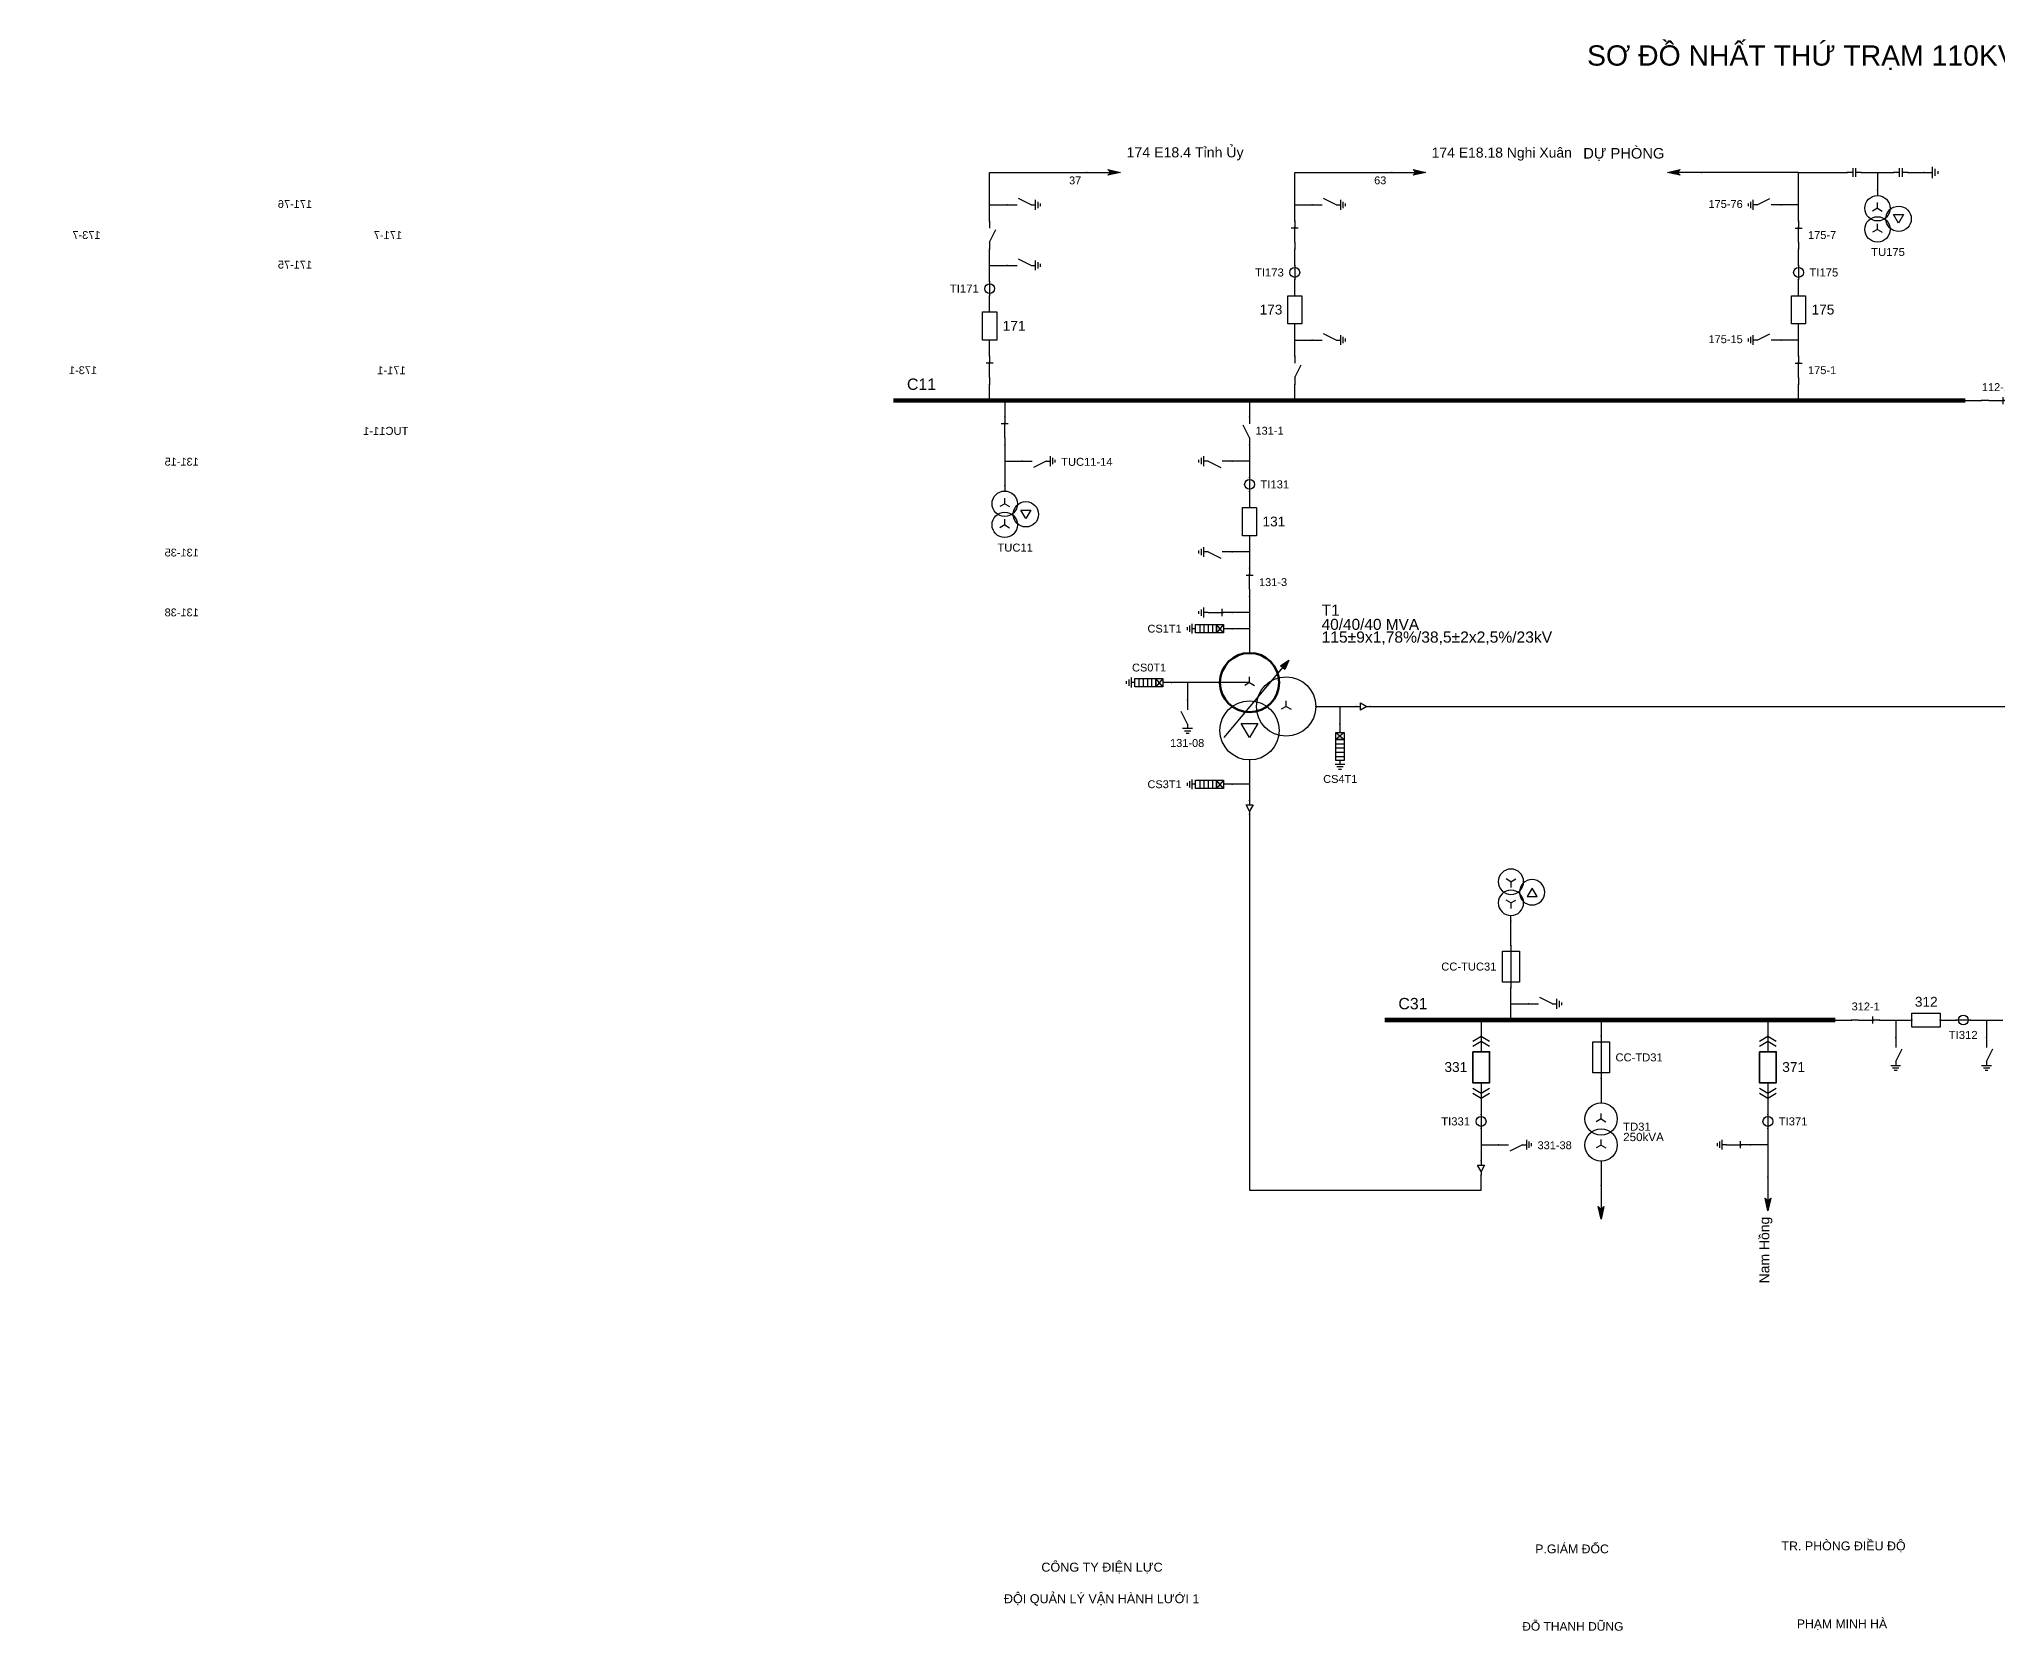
# Model space of a CAD drawing. Header units: millimetres. Extents: x -384 to 411, y 7 to 290.
# Drawn here: x -113.6 to 234.2, y 7.4 to 290 of the extents above; entities that cross this region are included whole.
import ezdxf

# ---------------------------------------------------------------- set-up
doc = ezdxf.new("R2010")
doc.units = ezdxf.units.MM
for name, color, linetype, lineweight in [('BUSBAR_110KV', 1, 'Continuous', 50), ('BUSBAR_35KV', 30, 'Continuous', 50), ('GROUND', 3, 'Continuous', 25), ('HV_110KV', 1, 'Continuous', 25), ('MV_22KV', 5, 'Continuous', 25), ('MV_35KV', 30, 'Continuous', 25), ('SLD_OTHER', 7, 'Continuous', 25)]:
    doc.layers.add(name, color=color, linetype=linetype, lineweight=lineweight)
doc.layers.add('SYM_PORTS', color=8, linetype='Continuous', plot=False)
doc.layers.add('TEXT', color=7, linetype='Continuous')
doc.styles.add('SLD_TEXT', font='arial.ttf')

# ---------------------------------------------------------------- blocks, each defined once
blk = doc.blocks.new('SYM_DISCONNECTOR_CLOSED')
at = {"lineweight": 25}
for points in [[(-0.625, 1.25), (0.625, 1.25)], [(0, 2.5), (0, 1.25)], [(0, -1.25), (0, 1.5)], [(0, -1.25), (0, -2.5)]]:
    blk.add_lwpolyline(points, dxfattribs=at)
at = {"layer": 'SYM_PORTS'}
for p in [(0, 2.5), (0, -2.5)]:
    blk.add_point(p, dxfattribs=at)
blk.add_attdef('DEVICE_CODE', (1.625, -0.5), '', height=2)
blk = doc.blocks.new('SYM_CIRCUIT_BREAKER')
at = {"lineweight": 25}
blk.add_lwpolyline([(-1.25, 2.5), (1.25, 2.5), (1.25, -2.5), (-1.25, -2.5)], close=True, dxfattribs=at)
at = {"layer": 'SYM_PORTS'}
for p in [(0, 2.5), (0, -2.5)]:
    blk.add_point(p, dxfattribs=at)
blk.add_attdef('DEVICE_CODE', (2.25, -0.5), '', height=2)
at = {"flags": 1}
blk.add_attdef('RATING', (2.25, -3.5), '', height=2, dxfattribs=at)
blk = doc.blocks.new('SYM_CURRENT_TRANSFORMER')
at = {"lineweight": 25}
blk.add_lwpolyline([(0, 1.25), (0, -1.25)], dxfattribs=at)
blk.add_circle((0, 0), 0.875, dxfattribs=at)
at = {"layer": 'SYM_PORTS'}
for p in [(0, 1.25), (0, -1.25)]:
    blk.add_point(p, dxfattribs=at)
blk.add_attdef('DEVICE_CODE', (1.875, -1.75), '', height=2)
at = {"flags": 1}
blk.add_attdef('RATIO', (1.875, -4.75), '', height=2, dxfattribs=at)
blk = doc.blocks.new('SYM_EARTHING_SWITCH_OPEN')
at = {"lineweight": 25}
for points in [[(0, -1.25), (-1.125, 1)], [(0, 3), (0, 1.25)], [(-0.875, -2), (0.875, -2)], [(-0.5625, -2.4375), (0.5625, -2.4375)], [(-0.25, -2.875), (0.25, -2.875)], [(0, -1.25), (0, -2)]]:
    blk.add_lwpolyline(points, dxfattribs=at)
at = {"layer": 'SYM_PORTS'}
blk.add_point((0, 3), dxfattribs=at)
blk.add_attdef('DEVICE_CODE', (1.875, 0), '', height=2)
blk = doc.blocks.new('SYM_DISCONNECTOR_OPEN')
at = {"lineweight": 25}
for points in [[(0, -1.25), (-1.125, 1)], [(0, 2.5), (0, 1.25)], [(0, -1.25), (0, -2.5)]]:
    blk.add_lwpolyline(points, dxfattribs=at)
at = {"layer": 'SYM_PORTS'}
for p in [(0, 2.5), (0, -2.5)]:
    blk.add_point(p, dxfattribs=at)
blk.add_attdef('DEVICE_CODE', (1, -0.5), '', height=2)
blk = doc.blocks.new('SYM_LINE_FEEDER_ARROW')
blk.add_hatch(color=7).paths.add_polyline_path([(0, -3), (-0.5, -0.75), (0, -1.25), (0.5, -0.75)])
at = {"lineweight": 25}
blk.add_lwpolyline([(0, 3), (0, -1.25)], dxfattribs=at)
blk.add_lwpolyline([(0, -3), (-0.5, -0.75), (0, -1.25), (0.5, -0.75)], close=True, dxfattribs=at)
at = {"layer": 'SYM_PORTS'}
blk.add_point((0, 3), dxfattribs=at)
blk.add_attdef('LINE_NAME', (1.5, 0), '', height=2)
blk = doc.blocks.new('SYM_COUPLING_CAPACITOR')
at = {"lineweight": 25}
for points in [[(-0.75, 0.25), (0.75, 0.25)], [(0, 1.25), (0, 0.25)], [(-0.75, -0.25), (0.75, -0.25)], [(0, -0.25), (0, -1.25)]]:
    blk.add_lwpolyline(points, dxfattribs=at)
at = {"layer": 'SYM_PORTS'}
for p in [(0, 1.25), (0, -1.25)]:
    blk.add_point(p, dxfattribs=at)
blk.add_attdef('DEVICE_CODE', (1.75, -1.75), '', height=2)
blk = doc.blocks.new('SYM_VOLTAGE_TRANSFORMER')
at = {"lineweight": 25}
for points in [[(0, 4.625), (0, 3.625)], [(0, 1.375), (-0.8625, 0.875)], [(0, 1.375), (0, 2.375)], [(0, 1.375), (0.8625, 0.875)], [(0, -2.375), (-0.8625, -2.875)], [(0, -2.375), (0, -1.375)], [(0, -2.375), (0.8625, -2.875)]]:
    blk.add_lwpolyline(points, dxfattribs=at)
blk.add_lwpolyline([(2.875, 0.25), (4.625, 0.25), (3.75, -1.25)], close=True, dxfattribs=at)
for centre in [(0, 1.375), (3.75, -0.5), (0, -2.375)]:
    blk.add_circle(centre, 2.25, dxfattribs=at)
at = {"layer": 'SYM_PORTS'}
blk.add_point((0, 4.625), dxfattribs=at)
blk.add_attdef('DEVICE_CODE', (7, 1.625), '', height=2)
at = {"flags": 1}
blk.add_attdef('RATIO', (7, -1.375), '', height=2, dxfattribs=at)
blk = doc.blocks.new('SYM_GROUND_SYMBOL')
at = {"lineweight": 25}
for points in [[(0, 1.25), (0, -0.25)], [(-1, -0.25), (1, -0.25)], [(-0.625, -0.75), (0.625, -0.75)], [(-0.25, -1.25), (0.25, -1.25)]]:
    blk.add_lwpolyline(points, dxfattribs=at)
at = {"layer": 'SYM_PORTS'}
blk.add_point((0, 1.25), dxfattribs=at)
blk = doc.blocks.new('SYM_EARTHING_SWITCH_CLOSED')
at = {"lineweight": 25}
for points in [[(-0.625, 1.25), (0.625, 1.25)], [(0, 3), (0, 1.25)], [(0, -1.25), (0, 1.5)], [(-0.875, -2), (0.875, -2)], [(-0.5625, -2.4375), (0.5625, -2.4375)], [(-0.25, -2.875), (0.25, -2.875)], [(0, -1.25), (0, -2)]]:
    blk.add_lwpolyline(points, dxfattribs=at)
at = {"layer": 'SYM_PORTS'}
blk.add_point((0, 3), dxfattribs=at)
blk.add_attdef('DEVICE_CODE', (1.875, 0), '', height=2)
blk = doc.blocks.new('SYM_SURGE_ARRESTER')
at = {"lineweight": 25}
for points in [[(0, 4), (0, 2.5)], [(-0.75, 2.5), (0.75, 1.25)], [(0.75, 2.5), (-0.75, 1.25)], [(-0.75, 0.5), (0.75, 0.5)], [(-0.875, -3.125), (0.875, -3.125)], [(-0.75, -0.25), (0.75, -0.25)], [(-0.75, -1), (0.75, -1)], [(-0.75, -1.75), (0.75, -1.75)], [(0, -2.5), (0, -3.125)], [(-0.5625, -3.5625), (0.5625, -3.5625)], [(-0.25, -4), (0.25, -4)]]:
    blk.add_lwpolyline(points, dxfattribs=at)
for points in [[(-0.75, 2.5), (0.75, 2.5), (0.75, 1.25), (-0.75, 1.25)], [(-0.75, 1.25), (0.75, 1.25), (0.75, -2.5), (-0.75, -2.5)]]:
    blk.add_lwpolyline(points, close=True, dxfattribs=at)
at = {"layer": 'SYM_PORTS'}
blk.add_point((0, 4), dxfattribs=at)
blk.add_attdef('DEVICE_CODE', (1.875, 1), '', height=2)
blk = doc.blocks.new('SYM_TRANSFORMER_3W')
blk.add_hatch(color=7).paths.add_polyline_path([(3.75, 8.25), (3.0125, 6.575), (2.2375, 7.225)])
at = {"lineweight": 25}
for points in [[(-7.75, -5.5), (3.0125, 7.35)], [(-3.25, 4.25), (-8.5, 4.25)], [(-3.25, 4.25), (-4.1125, 3.75)], [(-3.25, 4.25), (-3.25, 5.25)], [(-3.25, 4.25), (-2.3875, 3.75)], [(3.25, 0), (2.3875, -0.5)], [(3.25, 0), (3.25, 1)], [(3.25, 0), (4.1125, -0.5)]]:
    blk.add_lwpolyline(points, dxfattribs=at)
for points in [[(3.75, 8.25), (3.0125, 6.575), (2.2375, 7.225)], [(-4.75, -3), (-1.75, -3), (-3.25, -5.5)]]:
    blk.add_lwpolyline(points, close=True, dxfattribs=at)
at = {"lineweight": 50}
blk.add_circle((-3.25, 4.25), 5.25, dxfattribs=at)
at = {"lineweight": 25}
for centre in [(3.25, 0), (-3.25, -4.25)]:
    blk.add_circle(centre, 5.25, dxfattribs=at)
at = {"layer": 'SYM_PORTS'}
for p in [(-3.25, 9.5), (-8.5, 4.25), (8.5, 0), (-3.25, -9.5)]:
    blk.add_point(p, dxfattribs=at)
blk.add_attdef('DEVICE_CODE', (9.5, 6.5), '', height=2)
at = {"flags": 1}
for tag, p in [('POWER', (9.5, 3.5)), ('VOLTAGE_RATIO', (9.5, 0.5))]:
    blk.add_attdef(tag, p, '', height=2, dxfattribs=at)
blk = doc.blocks.new('SYM_CABLE_TERMINATION')
at = {"lineweight": 25}
blk.add_lwpolyline([(-0.625, 0.5), (0.625, 0.5), (0, -0.625)], close=True, dxfattribs=at)
for points in [[(0, 1.25), (0, 0.5)], [(0, -0.625), (0, -1.25)]]:
    blk.add_lwpolyline(points, dxfattribs=at)
at = {"layer": 'SYM_PORTS'}
for p in [(0, 1.25), (0, -1.25)]:
    blk.add_point(p, dxfattribs=at)
blk = doc.blocks.new('SYM_DRAWOUT_BREAKER')
at = {"lineweight": 25}
for points in [[(-1.5, 4.625), (0, 5.5), (1.5, 4.625)], [(-1.5, 3.75), (0, 4.625), (1.5, 3.75)], [(0, 5.5), (0, 2.75)], [(0, -2.75), (0, -5.5)], [(-1.5, -3.75), (0, -4.625), (1.5, -3.75)], [(-1.5, -4.625), (0, -5.5), (1.5, -4.625)]]:
    blk.add_lwpolyline(points, dxfattribs=at)
at = {"lineweight": 35}
blk.add_lwpolyline([(-1.5, 2.75), (1.5, 2.75), (1.5, -2.75), (-1.5, -2.75)], close=True, dxfattribs=at)
at = {"layer": 'SYM_PORTS'}
for p in [(0, 5.5), (0, -5.5)]:
    blk.add_point(p, dxfattribs=at)
blk.add_attdef('DEVICE_CODE', (2.5, 2.5), '', height=2)
at = {"flags": 1}
blk.add_attdef('RATING', (2.5, -0.5), '', height=2, dxfattribs=at)
blk = doc.blocks.new('SYM_FUSE_DISCONNECTOR')
at = {"lineweight": 25}
blk.add_lwpolyline([(0, 3.75), (0, -3.75)], dxfattribs=at)
blk.add_lwpolyline([(-1.5, 2.75), (1.5, 2.75), (1.5, -2.75), (-1.5, -2.75)], close=True, dxfattribs=at)
at = {"layer": 'SYM_PORTS'}
for p in [(0, 3.75), (0, -3.75)]:
    blk.add_point(p, dxfattribs=at)
blk.add_attdef('DEVICE_CODE', (2.5, 0.75), '', height=2)
at = {"flags": 1}
blk.add_attdef('RATING', (2.5, -2.25), '', height=2, dxfattribs=at)
blk = doc.blocks.new('SYM_TRANSFORMER_2W')
at = {"lineweight": 25}
for points in [[(0, 2.3125), (-0.8625, 1.8125)], [(0, 2.3125), (0, 3.3125)], [(0, 2.3125), (0.8625, 1.8125)], [(0, -2.3125), (-0.8625, -2.8125)], [(0, -2.3125), (0, -1.3125)], [(0, -2.3125), (0.8625, -2.8125)]]:
    blk.add_lwpolyline(points, dxfattribs=at)
for centre in [(0, 2.3125), (0, -2.3125)]:
    blk.add_circle(centre, 2.875, dxfattribs=at)
at = {"layer": 'SYM_PORTS'}
for p in [(0, 5.1875), (0, -5.1875)]:
    blk.add_point(p, dxfattribs=at)
blk.add_attdef('DEVICE_CODE', (3.875, 2.1875), '', height=2)
at = {"flags": 1}
for tag, p in [('POWER', (3.875, -0.8125)), ('VOLTAGE_RATIO', (3.875, -3.8125))]:
    blk.add_attdef(tag, p, '', height=2, dxfattribs=at)

msp = doc.modelspace()

# ---------------------------------------------------------------- linework, layer by layer
at = {"layer": 'BUSBAR_110KV', "const_width": 0.791}
msp.add_lwpolyline([(38.02, 225.85), (228.41, 225.85)], dxfattribs=at)
at = {"layer": 'BUSBAR_35KV', "const_width": 0.791}
msp.add_lwpolyline([(125.28, 115.85), (205.28, 115.85)], dxfattribs=at)
at = {"layer": 'GROUND'}
msp.add_lwpolyline([(218.16, 266.36), (221.04, 266.36)], dxfattribs=at)
at = {"layer": 'HV_110KV'}
for points in [[(55.14, 260.61), (55.14, 266.36), (72.4, 266.36)], [(109.32, 260.61), (109.32, 266.36), (126.58, 266.36)], [(198.78, 266.36), (181.52, 266.36)], [(198.78, 260.61), (198.78, 266.36)], [(198.78, 266.36), (207.41, 266.36)], [(209.91, 266.36), (212.79, 266.36)], [(212.79, 266.36), (212.79, 263.26)], [(212.79, 266.36), (215.66, 266.36)], [(55.14, 257.73), (55.14, 260.61)], [(55.14, 260.61), (58.25, 260.61)], [(109.32, 257.73), (109.32, 260.61)], [(109.32, 260.61), (112.42, 260.61)], [(198.78, 260.61), (195.68, 260.61)], [(198.78, 257.73), (198.78, 260.61)], [(55.14, 249.86), (55.14, 252.73)], [(109.32, 249.86), (109.32, 252.73)], [(198.78, 249.86), (198.78, 252.73)], [(55.14, 246.98), (55.14, 249.86)], [(55.14, 249.86), (58.25, 249.86)], [(109.32, 244.48), (109.32, 247.36)], [(198.78, 244.48), (198.78, 247.36)], [(55.14, 241.6), (55.14, 244.48)], [(55.14, 233.73), (55.14, 236.6)], [(109.32, 236.6), (109.32, 239.48)], [(109.32, 233.73), (109.32, 236.6)], [(109.32, 236.6), (112.42, 236.6)], [(198.78, 236.6), (195.68, 236.6)], [(198.78, 236.6), (198.78, 239.48)], [(198.78, 233.73), (198.78, 236.6)], [(55.14, 225.85), (55.14, 228.73)], [(109.32, 225.85), (109.32, 228.73)], [(198.78, 225.85), (198.78, 228.73)], [(57.82, 225.85), (57.82, 222.98)], [(101.29, 225.85), (101.29, 222.98)], [(228.41, 225.85), (231.29, 225.85)], [(57.82, 217.98), (57.82, 215.1)], [(101.29, 217.98), (101.29, 215.1)], [(57.82, 215.1), (60.92, 215.1)], [(57.82, 215.1), (57.82, 210.79)], [(101.29, 215.1), (98.19, 215.1)], [(101.29, 215.1), (101.29, 212.22)], [(101.29, 209.72), (101.29, 206.85)], [(101.29, 201.85), (101.29, 198.97)], [(101.29, 198.97), (98.19, 198.97)], [(101.29, 198.97), (101.29, 196.09)], [(101.29, 188.22), (98.19, 188.22)], [(101.29, 191.09), (101.29, 188.22)], [(101.29, 188.22), (101.29, 185.34)], [(101.29, 185.34), (98.19, 185.34)], [(101.29, 185.34), (101.29, 181.03)], [(90.29, 175.78), (87.41, 175.78)], [(96.04, 175.78), (90.29, 175.78)], [(90.29, 175.78), (90.29, 172.67)]]:
    msp.add_lwpolyline(points, dxfattribs=at)
at = {"layer": 'MV_22KV'}
msp.add_lwpolyline([(122.73, 171.53), (125.43, 171.53), (255, 171.53), (255, 182.56), (278.55, 182.56, -1), (280.55, 182.56), (291, 182.56), (291, 191.56), (389.02, 191.56), (389.02, 172.01), (386.32, 172.01)], format="xyb", dxfattribs=at)
for points in [[(113.04, 171.53), (117.35, 171.53)], [(117.35, 171.53), (117.35, 168.42)], [(117.35, 171.53), (120.23, 171.53)]]:
    msp.add_lwpolyline(points, dxfattribs=at)
at = {"layer": 'MV_35KV'}
for points in [[(101.29, 162.03), (101.29, 157.71)], [(101.29, 157.71), (98.19, 157.71)], [(101.29, 157.71), (101.29, 154.84)], [(101.29, 152.34), (101.29, 149.64), (101.29, 85.65), (142.41, 85.65), (142.41, 88.35)], [(147.71, 129.1), (147.71, 133.42)], [(147.71, 118.73), (147.71, 121.6)], [(147.71, 115.85), (147.71, 118.73)], [(147.71, 118.73), (150.82, 118.73)], [(142.41, 115.85), (142.41, 112.98)], [(163.72, 115.85), (163.72, 112.98)], [(193.33, 115.85), (193.33, 112.98)], [(205.28, 115.85), (208.16, 115.85)], [(213.16, 115.85), (216.03, 115.85)], [(216.03, 115.85), (216.03, 112.75)], [(216.03, 115.85), (218.91, 115.85)], [(223.91, 115.85), (226.78, 115.85)], [(229.28, 115.85), (232.16, 115.85)], [(232.16, 115.85), (232.16, 112.75)], [(232.16, 115.85), (235.04, 115.85)], [(163.72, 105.48), (163.72, 101.16)], [(142.41, 101.98), (142.41, 99.1)], [(193.33, 101.98), (193.33, 99.1)], [(142.41, 96.6), (142.41, 93.72)], [(193.33, 96.6), (193.33, 93.72)], [(142.41, 93.72), (145.51, 93.72)], [(142.41, 93.72), (142.41, 90.85)], [(193.33, 93.72), (190.23, 93.72)], [(193.33, 93.72), (193.33, 87.97)]]:
    msp.add_lwpolyline(points, dxfattribs=at)
at = {"layer": 'SLD_OTHER'}
msp.add_lwpolyline([(163.72, 90.79), (163.72, 86.47)], dxfattribs=at)

# ---------------------------------------------------------------- block references
at = {"layer": 'GROUND'}
for name, p, rotation in [('SYM_COUPLING_CAPACITOR', (216.91, 266.36), 270), ('SYM_GROUND_SYMBOL', (222.29, 266.36), 90)]:
    msp.add_blockref(name, p, dxfattribs=dict(at, rotation=rotation))
at = {"layer": 'HV_110KV'}
for name, p, rotation in [('SYM_LINE_FEEDER_ARROW', (75.4, 266.36), 90), ('SYM_LINE_FEEDER_ARROW', (129.58, 266.36), 90), ('SYM_LINE_FEEDER_ARROW', (178.52, 266.36), 270), ('SYM_COUPLING_CAPACITOR', (208.66, 266.36), 270)]:
    msp.add_blockref(name, p, dxfattribs=dict(at, rotation=rotation))
ref = msp.add_blockref('SYM_EARTHING_SWITCH_OPEN', (115.42, 260.61), dxfattribs=dict(at, xscale=-1, rotation=90))
ref.add_attrib('DEVICE_CODE', '173-76', (119.35, 260.06), dxfattribs={"layer": 'TEXT', "extrusion": (0, 0, -1), "height": 1.398, "style": 'SLD_TEXT'})
ref = msp.add_blockref('SYM_EARTHING_SWITCH_OPEN', (61.25, 260.61), dxfattribs=dict(at, xscale=-1, rotation=90))
ref.add_attrib('DEVICE_CODE', '171-76', (65.17, 260.06), dxfattribs={"layer": 'TEXT', "extrusion": (0, 0, -1), "height": 1.398, "style": 'SLD_TEXT'})
ref = msp.add_blockref('SYM_EARTHING_SWITCH_OPEN', (192.68, 260.61), dxfattribs=dict(at, rotation=270))
ref.add_attrib('DEVICE_CODE', '175-76', (182.78, 260.06), dxfattribs={"layer": 'TEXT', "height": 1.398, "style": 'SLD_TEXT'})
ref = msp.add_blockref('SYM_VOLTAGE_TRANSFORMER', (212.79, 258.63), dxfattribs=at)
ref.add_attrib('DEVICE_CODE', 'TU175', (211.68, 251.53), dxfattribs={"layer": 'TEXT', "height": 1.425, "style": 'SLD_TEXT'})
ref = msp.add_blockref('SYM_DISCONNECTOR_CLOSED', (109.32, 255.23), dxfattribs=dict(at, xscale=-1))
ref.add_attrib('DEVICE_CODE', '173-7', (102.73, 254.55), dxfattribs={"layer": 'TEXT', "extrusion": (0, 0, -1), "height": 1.4, "style": 'SLD_TEXT'})
ref = msp.add_blockref('SYM_DISCONNECTOR_OPEN', (55.14, 255.23), dxfattribs=dict(at, xscale=-1))
ref.add_attrib('DEVICE_CODE', '171-7', (49.18, 254.54), dxfattribs={"layer": 'TEXT', "extrusion": (0, 0, -1), "height": 1.412, "style": 'SLD_TEXT'})
ref = msp.add_blockref('SYM_DISCONNECTOR_CLOSED', (198.78, 255.23), dxfattribs=at)
ref.add_attrib('DEVICE_CODE', '175-7', (200.46, 254.55), dxfattribs={"layer": 'TEXT', "height": 1.4, "style": 'SLD_TEXT'})
ref = msp.add_blockref('SYM_EARTHING_SWITCH_OPEN', (61.25, 249.86), dxfattribs=dict(at, xscale=-1, rotation=90))
ref.add_attrib('DEVICE_CODE', '171-75', (65.17, 249.3), dxfattribs={"layer": 'TEXT', "extrusion": (0, 0, -1), "height": 1.398, "style": 'SLD_TEXT'})
ref = msp.add_blockref('SYM_CURRENT_TRANSFORMER', (55.14, 245.73), dxfattribs=at)
ref.add_attrib('DEVICE_CODE', 'TI171', (48.07, 245.01), dxfattribs={"layer": 'TEXT', "height": 1.445, "style": 'SLD_TEXT'})
ref = msp.add_blockref('SYM_CURRENT_TRANSFORMER', (109.32, 248.61), dxfattribs=at)
ref.add_attrib('DEVICE_CODE', 'TI173', (102.25, 247.89), dxfattribs={"layer": 'TEXT', "height": 1.433, "style": 'SLD_TEXT'})
ref = msp.add_blockref('SYM_CURRENT_TRANSFORMER', (198.78, 248.61), dxfattribs=at)
ref.add_attrib('DEVICE_CODE', 'TI175', (200.71, 247.89), dxfattribs={"layer": 'TEXT', "height": 1.433, "style": 'SLD_TEXT'})
ref = msp.add_blockref('SYM_CIRCUIT_BREAKER', (109.32, 241.98), dxfattribs=at)
ref.add_attrib('DEVICE_CODE', '173', (103.07, 241.14), dxfattribs={"layer": 'TEXT', "height": 1.739, "style": 'SLD_TEXT'})
ref = msp.add_blockref('SYM_CIRCUIT_BREAKER', (198.78, 241.98), dxfattribs=at)
ref.add_attrib('DEVICE_CODE', '175', (201.08, 241.14), dxfattribs={"layer": 'TEXT', "height": 1.739, "style": 'SLD_TEXT'})
ref = msp.add_blockref('SYM_CIRCUIT_BREAKER', (55.14, 239.1), dxfattribs=at)
ref.add_attrib('DEVICE_CODE', '171', (57.44, 238.25), dxfattribs={"layer": 'TEXT', "height": 1.754, "style": 'SLD_TEXT'})
ref = msp.add_blockref('SYM_EARTHING_SWITCH_OPEN', (115.42, 236.6), dxfattribs=dict(at, xscale=-1, rotation=90))
ref.add_attrib('DEVICE_CODE', '173-15', (119.35, 236.05), dxfattribs={"layer": 'TEXT', "extrusion": (0, 0, -1), "height": 1.398, "style": 'SLD_TEXT'})
ref = msp.add_blockref('SYM_EARTHING_SWITCH_OPEN', (192.68, 236.6), dxfattribs=dict(at, rotation=270))
ref.add_attrib('DEVICE_CODE', '175-15', (182.78, 236.05), dxfattribs={"layer": 'TEXT', "height": 1.398, "style": 'SLD_TEXT'})
ref = msp.add_blockref('SYM_DISCONNECTOR_OPEN', (109.32, 231.23), dxfattribs=dict(at, xscale=-1))
ref.add_attrib('DEVICE_CODE', '173-1', (103.35, 230.55), dxfattribs={"layer": 'TEXT', "extrusion": (0, 0, -1), "height": 1.4, "style": 'SLD_TEXT'})
ref = msp.add_blockref('SYM_DISCONNECTOR_CLOSED', (55.14, 231.23), dxfattribs=dict(at, xscale=-1))
ref.add_attrib('DEVICE_CODE', '171-1', (48.55, 230.54), dxfattribs={"layer": 'TEXT', "extrusion": (0, 0, -1), "height": 1.412, "style": 'SLD_TEXT'})
ref = msp.add_blockref('SYM_DISCONNECTOR_CLOSED', (198.78, 231.23), dxfattribs=at)
ref.add_attrib('DEVICE_CODE', '175-1', (200.46, 230.55), dxfattribs={"layer": 'TEXT', "height": 1.4, "style": 'SLD_TEXT'})
ref = msp.add_blockref('SYM_DISCONNECTOR_CLOSED', (233.79, 225.85), dxfattribs=dict(at, rotation=270))
ref.add_attrib('DEVICE_CODE', '112-1', (231.33, 227.55), dxfattribs={"layer": 'TEXT', "height": 1.397, "style": 'SLD_TEXT'})
ref = msp.add_blockref('SYM_EARTHING_SWITCH_OPEN', (242.04, 219.75), dxfattribs=dict(at, xscale=-1))
ref.add_attrib('DEVICE_CODE', '112-25', (245.15, 214.42), dxfattribs={"layer": 'TEXT', "extrusion": (0, 0, -1), "height": 1.395, "style": 'SLD_TEXT'})
ref = msp.add_blockref('SYM_EARTHING_SWITCH_OPEN', (239.17, 219.75), dxfattribs=dict(at, xscale=-1))
ref.add_attrib('DEVICE_CODE', '112-15', (236.31, 214.42), dxfattribs={"layer": 'TEXT', "extrusion": (0, 0, -1), "height": 1.395, "style": 'SLD_TEXT'})
ref = msp.add_blockref('SYM_DISCONNECTOR_CLOSED', (57.82, 220.48), dxfattribs=dict(at, xscale=-1))
ref.add_attrib('DEVICE_CODE', 'TUC11-1', (48.07, 219.76), dxfattribs={"layer": 'TEXT', "extrusion": (0, 0, -1), "height": 1.419, "style": 'SLD_TEXT'})
ref = msp.add_blockref('SYM_DISCONNECTOR_OPEN', (101.29, 220.48), dxfattribs=at)
ref.add_attrib('DEVICE_CODE', '131-1', (102.34, 219.8), dxfattribs={"layer": 'TEXT', "height": 1.397, "style": 'SLD_TEXT'})
ref = msp.add_blockref('SYM_EARTHING_SWITCH_OPEN', (95.19, 215.1), dxfattribs=dict(at, xscale=-1, rotation=270))
ref.add_attrib('DEVICE_CODE', '131-15', (85.29, 214.3), dxfattribs={"layer": 'TEXT', "extrusion": (0, 0, -1), "height": 1.395, "style": 'SLD_TEXT'})
ref = msp.add_blockref('SYM_EARTHING_SWITCH_OPEN', (63.92, 215.1), dxfattribs=dict(at, rotation=90))
ref.add_attrib('DEVICE_CODE', 'TUC11-14', (67.85, 214.27), dxfattribs={"layer": 'TEXT', "height": 1.415, "style": 'SLD_TEXT'})
ref = msp.add_blockref('SYM_CURRENT_TRANSFORMER', (101.29, 210.97), dxfattribs=at)
ref.add_attrib('DEVICE_CODE', 'TI131', (103.22, 210.26), dxfattribs={"layer": 'TEXT', "height": 1.43, "style": 'SLD_TEXT'})
ref = msp.add_blockref('SYM_VOLTAGE_TRANSFORMER', (57.82, 206.16), dxfattribs=at)
ref.add_attrib('DEVICE_CODE', 'TUC11', (56.53, 199.04), dxfattribs={"layer": 'TEXT', "height": 1.421, "style": 'SLD_TEXT'})
ref = msp.add_blockref('SYM_CIRCUIT_BREAKER', (101.29, 204.35), dxfattribs=at)
ref.add_attrib('DEVICE_CODE', '131', (103.59, 203.51), dxfattribs={"layer": 'TEXT', "height": 1.739, "style": 'SLD_TEXT'})
ref = msp.add_blockref('SYM_EARTHING_SWITCH_OPEN', (95.19, 198.97), dxfattribs=dict(at, xscale=-1, rotation=270))
ref.add_attrib('DEVICE_CODE', '131-35', (85.29, 198.17), dxfattribs={"layer": 'TEXT', "extrusion": (0, 0, -1), "height": 1.395, "style": 'SLD_TEXT'})
ref = msp.add_blockref('SYM_DISCONNECTOR_CLOSED', (101.29, 193.59), dxfattribs=at)
ref.add_attrib('DEVICE_CODE', '131-3', (102.97, 192.92), dxfattribs={"layer": 'TEXT', "height": 1.397, "style": 'SLD_TEXT'})
ref = msp.add_blockref('SYM_EARTHING_SWITCH_CLOSED', (95.19, 188.22), dxfattribs=dict(at, xscale=-1, rotation=270))
ref.add_attrib('DEVICE_CODE', '131-38', (85.29, 187.54), dxfattribs={"layer": 'TEXT', "extrusion": (0, 0, -1), "height": 1.395, "style": 'SLD_TEXT'})
ref = msp.add_blockref('SYM_TRANSFORMER_3W', (104.54, 171.53), dxfattribs=at)
ref.add_attrib('DEVICE_CODE', 'T1', (114.09, 187.65), dxfattribs={"layer": 'TEXT', "height": 1.983, "style": 'SLD_TEXT'})
ref = msp.add_blockref('SYM_SURGE_ARRESTER', (94.19, 185.34), dxfattribs=dict(at, rotation=270))
ref.add_attrib('DEVICE_CODE', 'CS1T1', (83.17, 184.66), dxfattribs={"layer": 'TEXT', "height": 1.393, "style": 'SLD_TEXT'})
ref = msp.add_blockref('SYM_SURGE_ARRESTER', (83.41, 175.78), dxfattribs=dict(at, rotation=270))
ref.add_attrib('DEVICE_CODE', 'CS0T1', (80.43, 177.75), dxfattribs={"layer": 'TEXT', "height": 1.393, "style": 'SLD_TEXT'})
ref = msp.add_blockref('SYM_EARTHING_SWITCH_OPEN', (90.29, 169.67), dxfattribs=at)
ref.add_attrib('DEVICE_CODE', '131-08', (87.18, 164.35), dxfattribs={"layer": 'TEXT', "height": 1.395, "style": 'SLD_TEXT'})
at = {"layer": 'MV_22KV', "rotation": 90}
msp.add_blockref('SYM_CABLE_TERMINATION', (121.48, 171.53), dxfattribs=at)
at = {"layer": 'MV_22KV'}
ref = msp.add_blockref('SYM_SURGE_ARRESTER', (117.35, 164.42), dxfattribs=at)
ref.add_attrib('DEVICE_CODE', 'CS4T1', (114.37, 157.96), dxfattribs={"layer": 'TEXT', "height": 1.393, "style": 'SLD_TEXT'})
at = {"layer": 'MV_35KV'}
ref = msp.add_blockref('SYM_SURGE_ARRESTER', (94.19, 157.71), dxfattribs=dict(at, rotation=270))
ref.add_attrib('DEVICE_CODE', 'CS3T1', (83.17, 157.03), dxfattribs={"layer": 'TEXT', "height": 1.393, "style": 'SLD_TEXT'})
for name, p in [('SYM_CABLE_TERMINATION', (101.29, 153.59)), ('SYM_CABLE_TERMINATION', (142.41, 89.6)), ('SYM_LINE_FEEDER_ARROW', (193.33, 84.97))]:
    msp.add_blockref(name, p, dxfattribs=at)
ref = msp.add_blockref('SYM_VOLTAGE_TRANSFORMER', (147.71, 138.04), dxfattribs=dict(at, xscale=-1, rotation=180))
ref.add_attrib('DEVICE_CODE', 'TUC31', (146.43, 143.74), dxfattribs={"layer": 'TEXT', "extrusion": (0, 0, -1), "height": 1.421, "style": 'SLD_TEXT'})
ref = msp.add_blockref('SYM_FUSE_DISCONNECTOR', (147.71, 125.35), dxfattribs=at)
ref.add_attrib('DEVICE_CODE', 'CC-TUC31', (135.33, 124.64), dxfattribs={"layer": 'TEXT', "height": 1.418, "style": 'SLD_TEXT'})
ref = msp.add_blockref('SYM_EARTHING_SWITCH_OPEN', (153.82, 118.73), dxfattribs=dict(at, xscale=-1, rotation=90))
ref.add_attrib('DEVICE_CODE', 'TUC31-14', (157.74, 118.14), dxfattribs={"layer": 'TEXT', "extrusion": (0, 0, -1), "height": 1.415, "style": 'SLD_TEXT'})
ref = msp.add_blockref('SYM_DISCONNECTOR_CLOSED', (210.66, 115.85), dxfattribs=dict(at, rotation=270))
ref.add_attrib('DEVICE_CODE', '312-1', (208.2, 117.57), dxfattribs={"layer": 'TEXT', "height": 1.397, "style": 'SLD_TEXT'})
ref = msp.add_blockref('SYM_CIRCUIT_BREAKER', (221.41, 115.85), dxfattribs=dict(at, rotation=270))
ref.add_attrib('DEVICE_CODE', '312', (219.43, 118.23), dxfattribs={"layer": 'TEXT', "height": 1.739, "style": 'SLD_TEXT'})
ref = msp.add_blockref('SYM_CURRENT_TRANSFORMER', (228.03, 115.85), dxfattribs=dict(at, rotation=270))
ref.add_attrib('DEVICE_CODE', 'TI312', (225.46, 112.49), dxfattribs={"layer": 'TEXT', "height": 1.43, "style": 'SLD_TEXT'})
ref = msp.add_blockref('SYM_EARTHING_SWITCH_OPEN', (232.16, 109.75), dxfattribs=dict(at, xscale=-1))
ref.add_attrib('DEVICE_CODE', '312-25', (229.3, 104.42), dxfattribs={"layer": 'TEXT', "extrusion": (0, 0, -1), "height": 1.395, "style": 'SLD_TEXT'})
ref = msp.add_blockref('SYM_EARTHING_SWITCH_OPEN', (216.03, 109.75), dxfattribs=dict(at, xscale=-1))
ref.add_attrib('DEVICE_CODE', '312-15', (213.17, 104.42), dxfattribs={"layer": 'TEXT', "extrusion": (0, 0, -1), "height": 1.395, "style": 'SLD_TEXT'})
ref = msp.add_blockref('SYM_DRAWOUT_BREAKER', (142.41, 107.48), dxfattribs=at)
ref.add_attrib('DEVICE_CODE', '331', (135.9, 106.64), dxfattribs={"layer": 'TEXT', "height": 1.739, "style": 'SLD_TEXT'})
ref = msp.add_blockref('SYM_FUSE_DISCONNECTOR', (163.72, 109.23), dxfattribs=at)
ref.add_attrib('DEVICE_CODE', 'CC-TD31', (166.27, 108.51), dxfattribs={"layer": 'TEXT', "height": 1.421, "style": 'SLD_TEXT'})
ref = msp.add_blockref('SYM_DRAWOUT_BREAKER', (193.33, 107.48), dxfattribs=at)
ref.add_attrib('DEVICE_CODE', '371', (195.88, 106.64), dxfattribs={"layer": 'TEXT', "height": 1.739, "style": 'SLD_TEXT'})
ref = msp.add_blockref('SYM_TRANSFORMER_2W', (163.72, 95.97), dxfattribs=at)
ref.add_attrib('DEVICE_CODE', 'TD31', (167.64, 96.2), dxfattribs={"layer": 'TEXT', "height": 1.428, "style": 'SLD_TEXT'})
ref = msp.add_blockref('SYM_CURRENT_TRANSFORMER', (142.41, 97.85), dxfattribs=at)
ref.add_attrib('DEVICE_CODE', 'TI331', (135.33, 97.14), dxfattribs={"layer": 'TEXT', "height": 1.43, "style": 'SLD_TEXT'})
ref = msp.add_blockref('SYM_CURRENT_TRANSFORMER', (193.33, 97.85), dxfattribs=at)
ref.add_attrib('DEVICE_CODE', 'TI371', (195.25, 97.14), dxfattribs={"layer": 'TEXT', "height": 1.433, "style": 'SLD_TEXT'})
ref = msp.add_blockref('SYM_EARTHING_SWITCH_CLOSED', (187.23, 93.72), dxfattribs=dict(at, xscale=-1, rotation=270))
ref.add_attrib('DEVICE_CODE', '371-76', (177.33, 93.05), dxfattribs={"layer": 'TEXT', "extrusion": (0, 0, -1), "height": 1.398, "style": 'SLD_TEXT'})
ref = msp.add_blockref('SYM_EARTHING_SWITCH_OPEN', (148.51, 93.72), dxfattribs=dict(at, rotation=90))
ref.add_attrib('DEVICE_CODE', '331-38', (152.43, 92.92), dxfattribs={"layer": 'TEXT', "height": 1.395, "style": 'SLD_TEXT'})
at = {"layer": 'SLD_OTHER'}
msp.add_blockref('SYM_LINE_FEEDER_ARROW', (163.72, 83.47), dxfattribs=at)

# ---------------------------------------------------------------- texts
at = {"layer": 'TEXT', "attachment_point": 7, "style": 'SLD_TEXT'}
for s, insert, char_height in [('SƠ ĐỒ NHẤT THỨ TRẠM 110KV THẠCH LINH', (161.22, 284.54), 3.6032), ('174 E18.4 Tỉnh Ủy', (79.45, 268.5), 1.797), ('174 E18.18 Nghi Xuân', (133.63, 268.47), 1.7714), ('DỰ PHÒNG', (160.55, 268.42), 1.867), ('37', (69.24, 264.24), 1.39), ('63', (123.42, 264.25), 1.387), ('C11', (40.46, 227.73), 2.017), ('40/40/40 MVA', (114.09, 185.11), 1.9556), ('115±9x1,78%/38,5±2x2,5%/23kV', (114.09, 182.5), 1.9832), ('C31', (127.72, 117.73), 2.017), ('250kVA', (167.64, 94.33), 1.474), ('P.GIÁM ĐỐC', (152.03, 21.14), 1.559), ('TR. PHÒNG ĐIỀU ĐỘ', (195.74, 21.33), 1.5786), ('CÔNG TY ĐIỆN LỰC', (64.32, 17.54), 1.6005), ('ĐỘI QUẢN LÝ VẬN HÀNH LƯỚI 1', (57.68, 11.86), 1.5975), ('ĐỖ THANH DŨNG', (149.71, 7.39), 1.523), ('PHẠM MINH HÀ', (198.48, 7.52), 1.5514)]:
    msp.add_mtext(s, dxfattribs=dict(at, insert=insert, char_height=char_height))
at = {"layer": 'TEXT', "insert": (194.12, 69.1), "char_height": 1.771, "attachment_point": 7, "rotation": 90, "style": 'SLD_TEXT'}
msp.add_mtext('Nam Hồng', dxfattribs=at)

doc.saveas('drawing.dxf')
